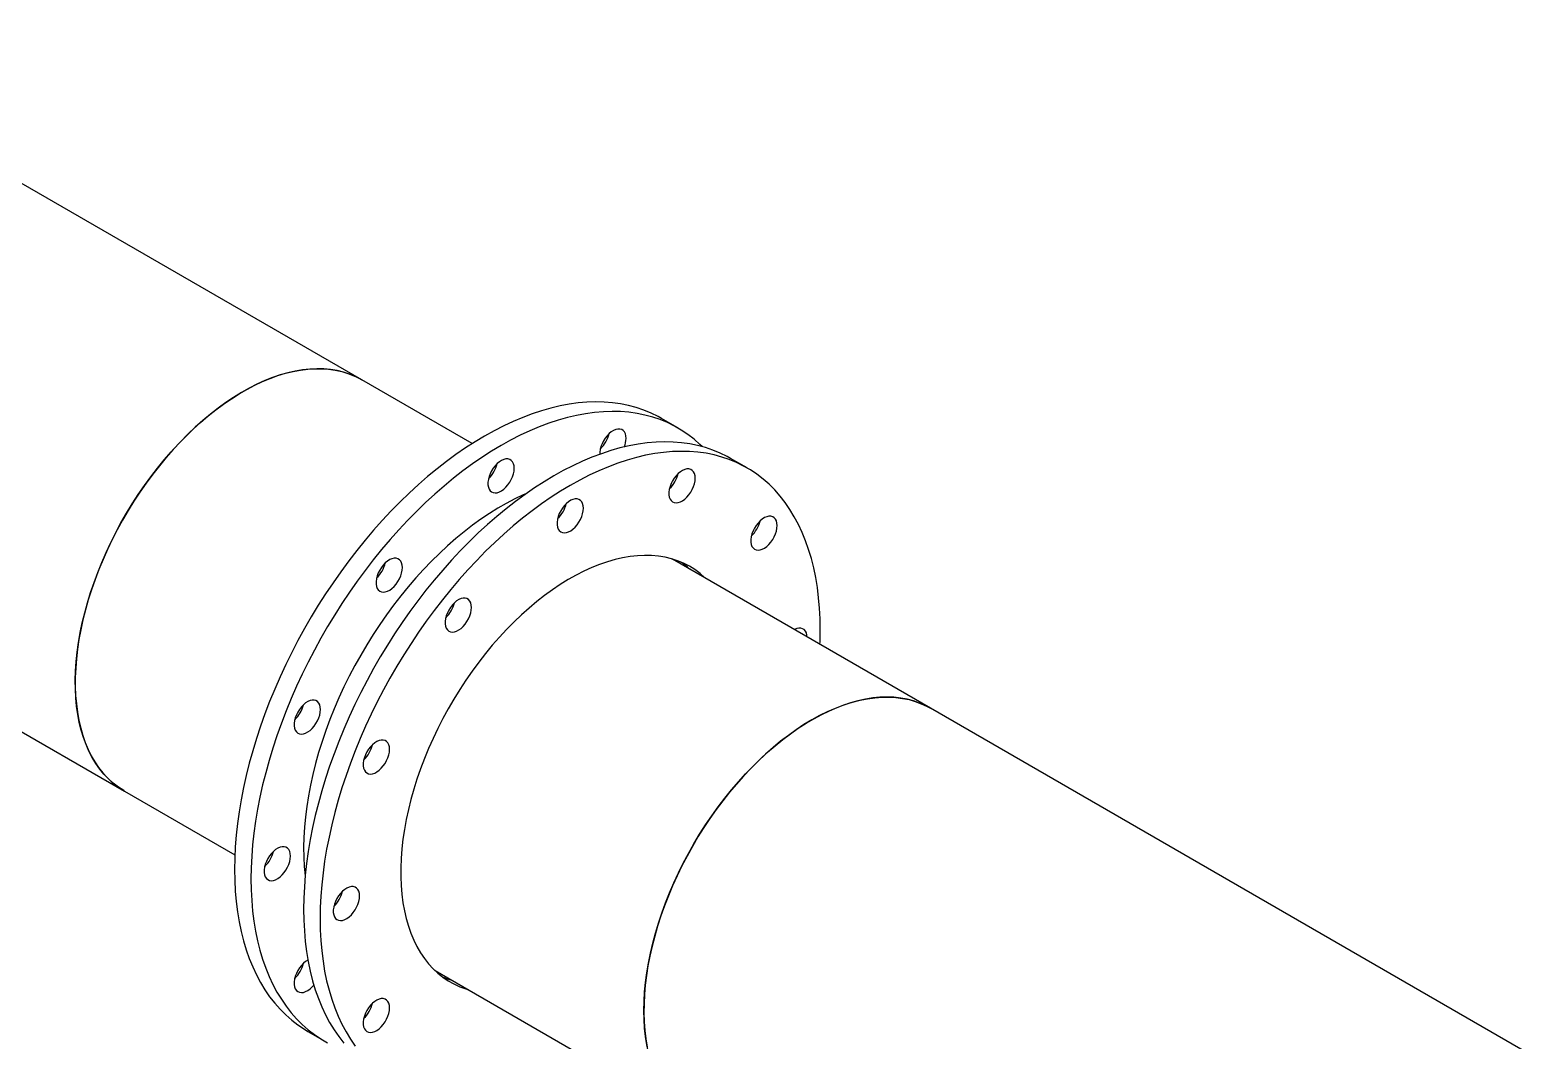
# Model space of a CAD drawing. Header units: inches. Extents: x -375 to 644, y -327 to 278.
# Drawn here: x -241.11 to -200.66, y 113.68 to 140.82 of the extents above; entities that cross this region are included whole.
import ezdxf

# ---------------------------------------------------------------- set-up
doc = ezdxf.new("R2010")
doc.units = ezdxf.units.IN
doc.header["$MEASUREMENT"] = 0

msp = doc.modelspace()

# ---------------------------------------------------------------- linework, layer by layer
at = {"color": 7, "linetype": 'Continuous', "lineweight": 25}
for p, q in [((-232.2, 131.431), (-248.464, 140.82)), ((-229.235, 129.719), (-232.2, 131.431)), ((-223.708, 130.137), (-224.15, 130.392)), ((-221.852, 129.066), (-222.294, 129.321)), ((-223.871, 126.623), (-223.857, 126.614)), ((-216.927, 122.614), (-223.857, 126.614)), ((-246.582, 125.011), (-238.575, 120.389)), ((-200.663, 113.225), (-216.927, 122.614)), ((-238.575, 120.389), (-235.609, 118.677)), ((-230.231, 115.572), (-230.246, 115.581)), ((-230.231, 115.572), (-223.301, 111.572)), ((-233.65, 113.937), (-233.208, 113.682))]:
    msp.add_line(p, q, dxfattribs=at)
at = {"color": 7, "linetype": 'Continuous', "lineweight": 25, "flags": 128}
for points in [[(-238.575, 120.389), (-238.594, 120.4), (-238.738, 120.493), (-238.874, 120.598), (-239.003, 120.714), (-239.125, 120.842), (-239.238, 120.98), (-239.343, 121.13), (-239.439, 121.289), (-239.527, 121.459), (-239.605, 121.638), (-239.675, 121.826), (-239.735, 122.024), (-239.786, 122.23), (-239.827, 122.443), (-239.859, 122.665), (-239.881, 122.893), (-239.893, 123.128), (-239.895, 123.368), (-239.888, 123.615), (-239.871, 123.866), (-239.844, 124.122), (-239.808, 124.381), (-239.762, 124.644), (-239.706, 124.91), (-239.641, 125.178), (-239.567, 125.447), (-239.484, 125.718), (-239.392, 125.988), (-239.292, 126.259), (-239.182, 126.529), (-239.065, 126.798), (-238.94, 127.064), (-238.807, 127.328), (-238.667, 127.589), (-238.519, 127.847), (-238.365, 128.1), (-238.204, 128.348), (-238.037, 128.592), (-237.865, 128.829), (-237.687, 129.06), (-237.504, 129.284), (-237.317, 129.501), (-237.125, 129.711), (-236.929, 129.911), (-236.731, 130.104), (-236.529, 130.287), (-236.325, 130.461), (-236.119, 130.624), (-235.911, 130.778), (-235.702, 130.921), (-235.493, 131.053), (-235.283, 131.175), (-235.073, 131.284), (-234.864, 131.382), (-234.657, 131.469), (-234.45, 131.543), (-234.246, 131.605), (-234.045, 131.654), (-233.846, 131.692), (-233.651, 131.716), (-233.459, 131.728), (-233.271, 131.728), (-233.089, 131.715), (-232.911, 131.689), (-232.738, 131.651), (-232.571, 131.6), (-232.411, 131.537), (-232.256, 131.462), (-232.2, 131.431)], [(-232.2, 131.431), (-232.214, 131.439), (-232.366, 131.517), (-232.525, 131.584), (-232.69, 131.638), (-232.861, 131.679), (-233.037, 131.709), (-233.219, 131.725), (-233.405, 131.729), (-233.596, 131.721), (-233.79, 131.7), (-233.988, 131.666), (-234.189, 131.62), (-234.392, 131.562), (-234.598, 131.491), (-234.805, 131.408), (-235.014, 131.313), (-235.223, 131.207), (-235.433, 131.089), (-235.643, 130.96), (-235.852, 130.82), (-236.06, 130.669), (-236.266, 130.508), (-236.471, 130.337), (-236.674, 130.157), (-236.873, 129.967), (-237.07, 129.769), (-237.262, 129.562), (-237.451, 129.347), (-237.635, 129.125), (-237.815, 128.896), (-237.989, 128.66), (-238.157, 128.418), (-238.32, 128.171), (-238.476, 127.919), (-238.625, 127.663), (-238.768, 127.403), (-238.903, 127.14), (-239.03, 126.874), (-239.15, 126.606), (-239.261, 126.336), (-239.364, 126.065), (-239.459, 125.795), (-239.545, 125.524), (-239.621, 125.254), (-239.689, 124.986), (-239.747, 124.72), (-239.795, 124.456), (-239.835, 124.195), (-239.864, 123.938), (-239.884, 123.686), (-239.894, 123.438), (-239.894, 123.196), (-239.885, 122.959), (-239.866, 122.729), (-239.837, 122.506), (-239.798, 122.29), (-239.75, 122.082), (-239.693, 121.882), (-239.626, 121.691), (-239.55, 121.509), (-239.465, 121.336), (-239.371, 121.174), (-239.269, 121.022), (-239.158, 120.88), (-239.039, 120.749), (-238.912, 120.63), (-238.777, 120.522), (-238.635, 120.425), (-238.575, 120.389)], [(-224.15, 130.392), (-224.242, 130.443), (-224.431, 130.536), (-224.626, 130.617), (-224.828, 130.685), (-225.035, 130.741), (-225.249, 130.784), (-225.467, 130.814), (-225.691, 130.832), (-225.919, 130.837), (-226.152, 130.829), (-226.389, 130.809), (-226.629, 130.776), (-226.873, 130.73), (-227.12, 130.672), (-227.369, 130.601), (-227.621, 130.518), (-227.875, 130.423), (-228.13, 130.315), (-228.386, 130.196), (-228.643, 130.065), (-228.9, 129.922), (-229.157, 129.768), (-229.414, 129.602), (-229.67, 129.426), (-229.925, 129.239), (-230.179, 129.042), (-230.431, 128.834), (-230.68, 128.617), (-230.927, 128.39), (-231.171, 128.154), (-231.411, 127.91), (-231.648, 127.657), (-231.881, 127.396), (-232.109, 127.127), (-232.333, 126.851), (-232.551, 126.568), (-232.765, 126.278), (-232.972, 125.983), (-233.174, 125.682), (-233.369, 125.376), (-233.558, 125.065), (-233.74, 124.75), (-233.915, 124.431), (-234.082, 124.108), (-234.242, 123.783), (-234.394, 123.456), (-234.538, 123.126), (-234.674, 122.795), (-234.801, 122.464), (-234.92, 122.131), (-235.03, 121.799), (-235.13, 121.468), (-235.222, 121.137), (-235.304, 120.808), (-235.377, 120.481), (-235.441, 120.156), (-235.495, 119.835), (-235.539, 119.516), (-235.573, 119.202), (-235.598, 118.892), (-235.613, 118.587), (-235.617, 118.287), (-235.613, 117.993), (-235.598, 117.704), (-235.573, 117.423), (-235.539, 117.148), (-235.495, 116.881), (-235.441, 116.621), (-235.377, 116.37), (-235.304, 116.127), (-235.222, 115.893), (-235.13, 115.668), (-235.03, 115.453), (-234.92, 115.247), (-234.801, 115.052), (-234.674, 114.867), (-234.538, 114.693), (-234.394, 114.53), (-234.242, 114.378), (-234.082, 114.238), (-233.915, 114.109), (-233.74, 113.992), (-233.65, 113.937)], [(-223.054, 129.637), (-223.116, 129.696), (-223.276, 129.837), (-223.443, 129.966), (-223.618, 130.083), (-223.8, 130.188), (-223.989, 130.281), (-224.184, 130.361), (-224.386, 130.43), (-224.593, 130.485), (-224.807, 130.529), (-225.025, 130.559), (-225.249, 130.577), (-225.477, 130.582), (-225.71, 130.574), (-225.947, 130.554), (-226.187, 130.521), (-226.431, 130.475), (-226.678, 130.417), (-226.927, 130.346), (-227.179, 130.263), (-227.433, 130.168), (-227.688, 130.06), (-227.944, 129.941), (-228.201, 129.81), (-228.458, 129.667), (-228.715, 129.512), (-228.972, 129.347), (-229.228, 129.171), (-229.483, 128.984), (-229.737, 128.787), (-229.989, 128.579), (-230.238, 128.362), (-230.485, 128.135), (-230.729, 127.899), (-230.969, 127.655), (-231.206, 127.402), (-231.439, 127.141), (-231.667, 126.872), (-231.891, 126.596), (-232.109, 126.313), (-232.323, 126.023), (-232.53, 125.728), (-232.732, 125.427), (-232.927, 125.121), (-233.116, 124.81), (-233.298, 124.494), (-233.473, 124.176), (-233.641, 123.853), (-233.8, 123.528), (-233.952, 123.201), (-234.096, 122.871), (-234.232, 122.54), (-234.359, 122.209), (-234.478, 121.876), (-234.588, 121.544), (-234.689, 121.213), (-234.78, 120.882), (-234.862, 120.553), (-234.935, 120.226), (-234.999, 119.901), (-235.053, 119.579), (-235.097, 119.261), (-235.131, 118.947), (-235.156, 118.637), (-235.171, 118.332), (-235.176, 118.032), (-235.171, 117.737), (-235.156, 117.449), (-235.131, 117.168), (-235.097, 116.893), (-235.053, 116.626), (-234.999, 116.366), (-234.935, 116.115), (-234.862, 115.872), (-234.78, 115.638), (-234.689, 115.413), (-234.588, 115.198), (-234.478, 114.992), (-234.359, 114.797), (-234.232, 114.612), (-234.096, 114.438), (-233.952, 114.275), (-233.8, 114.123), (-233.641, 113.982), (-233.473, 113.853), (-233.298, 113.736), (-233.116, 113.631)], [(-225.099, 129.859), (-225.104, 129.925), (-225.119, 129.984), (-225.144, 130.032), (-225.178, 130.07), (-225.219, 130.097), (-225.267, 130.11), (-225.321, 130.11), (-225.378, 130.097), (-225.438, 130.072), (-225.498, 130.034), (-225.556, 129.986), (-225.612, 129.928), (-225.663, 129.862), (-225.708, 129.79), (-225.746, 129.715), (-225.775, 129.637), (-225.795, 129.561), (-225.805, 129.486), (-225.806, 129.432)], [(-222.294, 129.321), (-222.386, 129.371), (-222.574, 129.464), (-222.77, 129.545), (-222.971, 129.613), (-223.179, 129.669), (-223.392, 129.712), (-223.611, 129.743), (-223.835, 129.76), (-224.063, 129.766), (-224.296, 129.758), (-224.533, 129.738), (-224.773, 129.705), (-225.017, 129.659), (-225.264, 129.601), (-225.513, 129.53), (-225.765, 129.447), (-226.018, 129.351), (-226.273, 129.244), (-226.53, 129.124), (-226.787, 128.993), (-227.044, 128.85), (-227.301, 128.696), (-227.558, 128.531), (-227.814, 128.354), (-228.069, 128.167), (-228.323, 127.97), (-228.574, 127.763), (-228.824, 127.545), (-229.071, 127.319), (-229.314, 127.083), (-229.555, 126.838), (-229.792, 126.585), (-230.025, 126.324), (-230.253, 126.055), (-230.477, 125.779), (-230.695, 125.496), (-230.909, 125.207), (-231.116, 124.911), (-231.318, 124.61), (-231.513, 124.304), (-231.702, 123.993), (-231.884, 123.678), (-232.059, 123.359), (-232.226, 123.037), (-232.386, 122.712), (-232.538, 122.384), (-232.682, 122.055), (-232.818, 121.724), (-232.945, 121.392), (-233.064, 121.06), (-233.174, 120.728), (-233.274, 120.396), (-233.366, 120.066), (-233.448, 119.736), (-233.521, 119.409), (-233.585, 119.085), (-233.638, 118.763), (-233.683, 118.445), (-233.717, 118.13), (-233.742, 117.82), (-233.756, 117.515), (-233.761, 117.215), (-233.756, 116.921), (-233.742, 116.633), (-233.717, 116.351), (-233.683, 116.077), (-233.638, 115.809), (-233.585, 115.55), (-233.521, 115.298), (-233.448, 115.055), (-233.366, 114.821), (-233.274, 114.597), (-233.174, 114.381), (-233.064, 114.176), (-232.945, 113.981), (-232.818, 113.796), (-232.682, 113.622)], [(-219.884, 124.716), (-219.889, 125.01), (-219.904, 125.298), (-219.929, 125.58), (-219.963, 125.855), (-220.007, 126.122), (-220.061, 126.381), (-220.124, 126.633), (-220.197, 126.876), (-220.28, 127.11), (-220.371, 127.335), (-220.472, 127.55), (-220.582, 127.755), (-220.7, 127.951), (-220.828, 128.135), (-220.963, 128.31), (-221.107, 128.473), (-221.259, 128.625), (-221.419, 128.765), (-221.587, 128.894), (-221.762, 129.011), (-221.944, 129.116), (-222.133, 129.209), (-222.328, 129.29), (-222.53, 129.358), (-222.737, 129.414), (-222.95, 129.457), (-223.169, 129.488), (-223.393, 129.505), (-223.621, 129.51), (-223.854, 129.503), (-224.091, 129.482), (-224.331, 129.449), (-224.575, 129.404), (-224.822, 129.345), (-225.071, 129.275), (-225.323, 129.192), (-225.576, 129.096), (-225.831, 128.989), (-226.088, 128.869), (-226.345, 128.738), (-226.602, 128.595), (-226.859, 128.441), (-227.116, 128.276), (-227.372, 128.099), (-227.627, 127.912), (-227.881, 127.715), (-228.132, 127.508), (-228.382, 127.29), (-228.629, 127.064), (-228.873, 126.828), (-229.113, 126.583), (-229.35, 126.33), (-229.583, 126.069), (-229.811, 125.8), (-230.035, 125.524), (-230.253, 125.241), (-230.467, 124.952), (-230.674, 124.656), (-230.876, 124.355), (-231.071, 124.049), (-231.26, 123.738), (-231.442, 123.423), (-231.617, 123.104), (-231.784, 122.782), (-231.944, 122.457), (-232.096, 122.129), (-232.24, 121.8), (-232.376, 121.469), (-232.503, 121.137), (-232.622, 120.805), (-232.732, 120.473), (-232.832, 120.141), (-232.924, 119.81), (-233.006, 119.481), (-233.079, 119.154), (-233.143, 118.83), (-233.197, 118.508), (-233.241, 118.19), (-233.275, 117.875), (-233.3, 117.565), (-233.314, 117.26), (-233.319, 116.96), (-233.314, 116.666), (-233.3, 116.378), (-233.275, 116.096), (-233.241, 115.821), (-233.197, 115.554), (-233.143, 115.295), (-233.079, 115.043), (-233.006, 114.8), (-232.924, 114.566), (-232.832, 114.342), (-232.732, 114.126), (-232.622, 113.921), (-232.503, 113.725), (-232.376, 113.541)], [(-228.104, 129.054), (-228.11, 129.12), (-228.125, 129.179), (-228.149, 129.227), (-228.183, 129.265), (-228.224, 129.292), (-228.273, 129.305), (-228.326, 129.305), (-228.384, 129.292), (-228.443, 129.267), (-228.503, 129.229), (-228.562, 129.181), (-228.617, 129.123), (-228.668, 129.057), (-228.713, 128.985), (-228.751, 128.91), (-228.78, 128.832), (-228.8, 128.756), (-228.81, 128.681), (-228.81, 128.612), (-228.8, 128.55), (-228.78, 128.496), (-228.751, 128.452), (-228.713, 128.42), (-228.668, 128.401), (-228.617, 128.394), (-228.562, 128.4), (-228.503, 128.419), (-228.443, 128.451), (-228.384, 128.494), (-228.326, 128.547), (-228.273, 128.61), (-228.224, 128.679), (-228.183, 128.752), (-228.149, 128.829), (-228.125, 128.907), (-228.11, 128.982), (-228.104, 129.054)], [(-223.243, 128.788), (-223.248, 128.854), (-223.263, 128.912), (-223.288, 128.961), (-223.322, 128.999), (-223.363, 129.025), (-223.411, 129.038), (-223.465, 129.039), (-223.522, 129.026), (-223.582, 129), (-223.642, 128.963), (-223.7, 128.914), (-223.756, 128.856), (-223.807, 128.791), (-223.852, 128.719), (-223.89, 128.643), (-223.919, 128.566), (-223.939, 128.489), (-223.949, 128.415), (-223.949, 128.346), (-223.939, 128.283), (-223.919, 128.229), (-223.89, 128.186), (-223.852, 128.154), (-223.807, 128.134), (-223.756, 128.127), (-223.7, 128.134), (-223.642, 128.153), (-223.582, 128.184), (-223.522, 128.228), (-223.465, 128.281), (-223.411, 128.343), (-223.363, 128.412), (-223.322, 128.486), (-223.288, 128.563), (-223.263, 128.64), (-223.248, 128.716), (-223.243, 128.788)], [(-227.794, 128.369), (-227.862, 128.339), (-228.089, 128.232), (-228.317, 128.113), (-228.545, 127.983), (-228.773, 127.841), (-229.001, 127.688), (-229.227, 127.525), (-229.452, 127.351), (-229.675, 127.168), (-229.896, 126.974), (-230.114, 126.771), (-230.33, 126.559), (-230.541, 126.339), (-230.749, 126.11), (-230.953, 125.873), (-231.152, 125.63), (-231.346, 125.379), (-231.535, 125.122), (-231.718, 124.859), (-231.895, 124.59), (-232.065, 124.316), (-232.229, 124.038), (-232.386, 123.757), (-232.536, 123.471), (-232.678, 123.183), (-232.812, 122.892), (-232.938, 122.6), (-233.056, 122.306), (-233.166, 122.012), (-233.266, 121.717), (-233.358, 121.423), (-233.441, 121.13), (-233.514, 120.838), (-233.579, 120.548), (-233.633, 120.26), (-233.678, 119.976), (-233.714, 119.695), (-233.739, 119.418), (-233.755, 119.146), (-233.761, 118.879), (-233.758, 118.618), (-233.744, 118.363), (-233.721, 118.114), (-233.719, 118.104)], [(-226.248, 127.983), (-226.253, 128.049), (-226.269, 128.107), (-226.293, 128.156), (-226.327, 128.194), (-226.368, 128.22), (-226.417, 128.233), (-226.47, 128.234), (-226.527, 128.221), (-226.587, 128.195), (-226.647, 128.158), (-226.705, 128.109), (-226.761, 128.051), (-226.812, 127.986), (-226.857, 127.914), (-226.895, 127.838), (-226.924, 127.761), (-226.944, 127.684), (-226.954, 127.61), (-226.954, 127.541), (-226.944, 127.478), (-226.924, 127.424), (-226.895, 127.381), (-226.857, 127.349), (-226.812, 127.329), (-226.761, 127.322), (-226.705, 127.329), (-226.647, 127.348), (-226.587, 127.379), (-226.527, 127.423), (-226.47, 127.476), (-226.417, 127.538), (-226.368, 127.607), (-226.327, 127.681), (-226.293, 127.758), (-226.269, 127.835), (-226.253, 127.911), (-226.248, 127.983)], [(-221.043, 127.517), (-221.048, 127.583), (-221.063, 127.642), (-221.088, 127.691), (-221.122, 127.729), (-221.163, 127.755), (-221.211, 127.768), (-221.265, 127.768), (-221.322, 127.755), (-221.382, 127.73), (-221.442, 127.692), (-221.5, 127.644), (-221.556, 127.586), (-221.607, 127.52), (-221.652, 127.448), (-221.69, 127.373), (-221.719, 127.295), (-221.739, 127.219), (-221.749, 127.144), (-221.749, 127.075), (-221.739, 127.013), (-221.719, 126.959), (-221.69, 126.916), (-221.652, 126.883), (-221.607, 126.864), (-221.556, 126.857), (-221.5, 126.863), (-221.442, 126.882), (-221.382, 126.914), (-221.322, 126.957), (-221.265, 127.01), (-221.211, 127.073), (-221.163, 127.142), (-221.122, 127.216), (-221.088, 127.292), (-221.063, 127.37), (-221.048, 127.445), (-221.043, 127.517)], [(-231.11, 126.39), (-231.115, 126.456), (-231.13, 126.514), (-231.155, 126.563), (-231.188, 126.601), (-231.23, 126.627), (-231.278, 126.64), (-231.331, 126.64), (-231.389, 126.628), (-231.448, 126.602), (-231.508, 126.564), (-231.567, 126.516), (-231.622, 126.458), (-231.673, 126.392), (-231.718, 126.321), (-231.756, 126.245), (-231.785, 126.168), (-231.805, 126.091), (-231.816, 126.017), (-231.816, 125.947), (-231.805, 125.885), (-231.785, 125.831), (-231.756, 125.788), (-231.718, 125.756), (-231.673, 125.736), (-231.622, 125.729), (-231.567, 125.735), (-231.508, 125.755), (-231.448, 125.786), (-231.389, 125.829), (-231.331, 125.883), (-231.278, 125.945), (-231.23, 126.014), (-231.188, 126.088), (-231.155, 126.165), (-231.13, 126.242), (-231.115, 126.318), (-231.11, 126.39)], [(-222.958, 126.096), (-222.981, 126.117), (-223.113, 126.232), (-223.253, 126.335), (-223.401, 126.426), (-223.555, 126.505), (-223.716, 126.572), (-223.883, 126.626), (-224.055, 126.668), (-224.234, 126.697), (-224.417, 126.713), (-224.606, 126.717), (-224.798, 126.708), (-224.995, 126.686), (-225.195, 126.652), (-225.398, 126.605), (-225.603, 126.545), (-225.811, 126.473), (-226.021, 126.389), (-226.231, 126.293), (-226.443, 126.185), (-226.655, 126.066), (-226.867, 125.935), (-227.078, 125.793), (-227.288, 125.64), (-227.497, 125.477), (-227.704, 125.304), (-227.908, 125.122), (-228.109, 124.93), (-228.308, 124.729), (-228.502, 124.52), (-228.693, 124.302), (-228.879, 124.078), (-229.06, 123.846), (-229.235, 123.608), (-229.405, 123.363), (-229.569, 123.114), (-229.727, 122.859), (-229.878, 122.6), (-230.021, 122.337), (-230.157, 122.071), (-230.286, 121.802), (-230.406, 121.531), (-230.519, 121.259), (-230.623, 120.986), (-230.718, 120.712), (-230.804, 120.439), (-230.881, 120.166), (-230.949, 119.895), (-231.007, 119.626), (-231.056, 119.36), (-231.095, 119.097), (-231.125, 118.837), (-231.145, 118.582), (-231.154, 118.332), (-231.154, 118.088), (-231.145, 117.849), (-231.125, 117.617), (-231.095, 117.391), (-231.056, 117.173), (-231.007, 116.963), (-230.949, 116.762), (-230.881, 116.569), (-230.804, 116.386), (-230.718, 116.212), (-230.623, 116.048), (-230.519, 115.895), (-230.406, 115.752), (-230.286, 115.62), (-230.157, 115.5), (-230.021, 115.391), (-229.878, 115.294), (-229.727, 115.209), (-229.569, 115.136), (-229.405, 115.076), (-229.333, 115.054)], [(-229.254, 125.318), (-229.259, 125.384), (-229.274, 125.442), (-229.298, 125.491), (-229.332, 125.529), (-229.374, 125.555), (-229.422, 125.569), (-229.475, 125.569), (-229.533, 125.556), (-229.592, 125.53), (-229.652, 125.493), (-229.711, 125.445), (-229.766, 125.387), (-229.817, 125.321), (-229.862, 125.249), (-229.9, 125.173), (-229.929, 125.096), (-229.949, 125.019), (-229.959, 124.945), (-229.959, 124.876), (-229.949, 124.814), (-229.929, 124.76), (-229.9, 124.716), (-229.862, 124.684), (-229.817, 124.664), (-229.766, 124.657), (-229.711, 124.664), (-229.652, 124.683), (-229.592, 124.715), (-229.533, 124.758), (-229.475, 124.811), (-229.422, 124.873), (-229.374, 124.942), (-229.332, 125.016), (-229.298, 125.093), (-229.274, 125.17), (-229.259, 125.246), (-229.254, 125.318)], [(-220.238, 124.525), (-220.243, 124.578), (-220.258, 124.636), (-220.283, 124.685), (-220.316, 124.723), (-220.358, 124.749), (-220.406, 124.762), (-220.46, 124.763), (-220.517, 124.75), (-220.576, 124.724), (-220.58, 124.723)], [(-219.893, 124.326), (-219.889, 124.416), (-219.884, 124.716)], [(-233.31, 122.579), (-233.315, 122.645), (-233.33, 122.703), (-233.355, 122.752), (-233.388, 122.79), (-233.43, 122.816), (-233.478, 122.83), (-233.531, 122.83), (-233.589, 122.817), (-233.648, 122.792), (-233.708, 122.754), (-233.767, 122.706), (-233.822, 122.648), (-233.873, 122.582), (-233.918, 122.51), (-233.956, 122.435), (-233.985, 122.357), (-234.005, 122.28), (-234.015, 122.206), (-234.015, 122.137), (-234.005, 122.075), (-233.985, 122.021), (-233.956, 121.977), (-233.918, 121.945), (-233.873, 121.925), (-233.822, 121.919), (-233.767, 121.925), (-233.708, 121.944), (-233.648, 121.976), (-233.589, 122.019), (-233.531, 122.072), (-233.478, 122.134), (-233.43, 122.203), (-233.388, 122.277), (-233.355, 122.354), (-233.33, 122.431), (-233.315, 122.507), (-233.31, 122.579)], [(-224.617, 114.744), (-224.602, 114.994), (-224.577, 115.249), (-224.543, 115.508), (-224.499, 115.77), (-224.445, 116.035), (-224.383, 116.303), (-224.31, 116.572), (-224.229, 116.842), (-224.139, 117.113), (-224.04, 117.384), (-223.933, 117.654), (-223.818, 117.923), (-223.694, 118.19), (-223.563, 118.454), (-223.424, 118.716), (-223.278, 118.974), (-223.125, 119.229), (-222.966, 119.478), (-222.8, 119.723), (-222.629, 119.961), (-222.452, 120.194), (-222.27, 120.42), (-222.084, 120.638), (-221.893, 120.849), (-221.698, 121.052), (-221.5, 121.246), (-221.299, 121.431), (-221.096, 121.607), (-220.89, 121.773), (-220.682, 121.929), (-220.474, 122.074), (-220.264, 122.209), (-220.054, 122.332), (-219.845, 122.444), (-219.636, 122.545), (-219.428, 122.634), (-219.221, 122.711), (-219.017, 122.775), (-218.814, 122.827), (-218.615, 122.867), (-218.419, 122.895), (-218.226, 122.91), (-218.038, 122.912), (-217.854, 122.901), (-217.675, 122.878), (-217.501, 122.843), (-217.333, 122.795), (-217.171, 122.735), (-217.015, 122.662), (-216.927, 122.614)], [(-216.927, 122.614), (-217.059, 122.684), (-217.217, 122.753), (-217.38, 122.81), (-217.55, 122.854), (-217.725, 122.886), (-217.906, 122.906), (-218.091, 122.912), (-218.281, 122.907), (-218.474, 122.888), (-218.671, 122.857), (-218.872, 122.814), (-219.075, 122.758), (-219.28, 122.69), (-219.487, 122.61), (-219.695, 122.518), (-219.904, 122.414), (-220.114, 122.298)], [(-220.114, 122.298), (-220.324, 122.172), (-220.533, 122.034), (-220.742, 121.885), (-220.949, 121.727), (-221.154, 121.558), (-221.357, 121.379), (-221.557, 121.192), (-221.754, 120.995), (-221.948, 120.79), (-222.137, 120.577), (-222.323, 120.356), (-222.503, 120.128), (-222.678, 119.894), (-222.848, 119.654), (-223.012, 119.408), (-223.169, 119.157), (-223.32, 118.901), (-223.464, 118.642), (-223.601, 118.379), (-223.73, 118.114), (-223.851, 117.846), (-223.965, 117.577), (-224.069, 117.307), (-224.166, 117.036), (-224.253, 116.765), (-224.332, 116.495), (-224.401, 116.226), (-224.462, 115.96), (-224.512, 115.695), (-224.553, 115.434), (-224.585, 115.176), (-224.607, 114.923), (-224.619, 114.674), (-224.622, 114.43), (-224.614, 114.192), (-224.597, 113.961), (-224.571, 113.736), (-224.534, 113.518)], [(-231.453, 121.508), (-231.459, 121.574), (-231.474, 121.632), (-231.498, 121.681), (-231.532, 121.719), (-231.573, 121.745), (-231.622, 121.758), (-231.675, 121.758), (-231.733, 121.746), (-231.792, 121.72), (-231.852, 121.683), (-231.911, 121.634), (-231.966, 121.576), (-232.017, 121.51), (-232.062, 121.439), (-232.1, 121.363), (-232.129, 121.286), (-232.149, 121.209), (-232.159, 121.135), (-232.159, 121.065), (-232.149, 121.003), (-232.129, 120.949), (-232.1, 120.906), (-232.062, 120.874), (-232.017, 120.854), (-231.966, 120.847), (-231.911, 120.853), (-231.852, 120.873), (-231.792, 120.904), (-231.733, 120.947), (-231.675, 121.001), (-231.622, 121.063), (-231.573, 121.132), (-231.532, 121.206), (-231.498, 121.283), (-231.474, 121.36), (-231.459, 121.436), (-231.453, 121.508)], [(-234.115, 118.644), (-234.12, 118.71), (-234.135, 118.768), (-234.16, 118.817), (-234.193, 118.855), (-234.235, 118.881), (-234.283, 118.895), (-234.337, 118.895), (-234.394, 118.882), (-234.453, 118.856), (-234.513, 118.819), (-234.572, 118.77), (-234.628, 118.713), (-234.679, 118.647), (-234.724, 118.575), (-234.761, 118.499), (-234.791, 118.422), (-234.811, 118.345), (-234.821, 118.271), (-234.821, 118.202), (-234.811, 118.139), (-234.791, 118.086), (-234.761, 118.042), (-234.724, 118.01), (-234.679, 117.99), (-234.628, 117.983), (-234.572, 117.99), (-234.513, 118.009), (-234.453, 118.041), (-234.394, 118.084), (-234.337, 118.137), (-234.283, 118.199), (-234.235, 118.268), (-234.193, 118.342), (-234.16, 118.419), (-234.135, 118.496), (-234.12, 118.572), (-234.115, 118.644)], [(-232.259, 117.572), (-232.264, 117.638), (-232.279, 117.697), (-232.304, 117.746), (-232.337, 117.784), (-232.379, 117.81), (-232.427, 117.823), (-232.48, 117.823), (-232.538, 117.81), (-232.597, 117.785), (-232.657, 117.747), (-232.716, 117.699), (-232.771, 117.641), (-232.823, 117.575), (-232.868, 117.503), (-232.905, 117.428), (-232.934, 117.35), (-232.954, 117.274), (-232.965, 117.2), (-232.965, 117.13), (-232.954, 117.068), (-232.934, 117.014), (-232.905, 116.971), (-232.868, 116.938), (-232.823, 116.919), (-232.771, 116.912), (-232.716, 116.918), (-232.657, 116.937), (-232.597, 116.969), (-232.538, 117.012), (-232.48, 117.066), (-232.427, 117.128), (-232.379, 117.197), (-232.337, 117.271), (-232.304, 117.347), (-232.279, 117.425), (-232.264, 117.5), (-232.259, 117.572)], [(-233.646, 115.852), (-233.648, 115.851), (-233.708, 115.813), (-233.767, 115.765), (-233.822, 115.707), (-233.873, 115.641), (-233.918, 115.57), (-233.956, 115.494), (-233.985, 115.417), (-234.005, 115.34), (-234.015, 115.266), (-234.015, 115.196), (-234.005, 115.134), (-233.985, 115.08), (-233.956, 115.037), (-233.918, 115.005), (-233.873, 114.985), (-233.822, 114.978), (-233.767, 114.984), (-233.708, 115.004), (-233.648, 115.035), (-233.589, 115.078), (-233.531, 115.132), (-233.488, 115.181)], [(-231.453, 114.567), (-231.459, 114.633), (-231.474, 114.691), (-231.498, 114.74), (-231.532, 114.778), (-231.573, 114.804), (-231.622, 114.818), (-231.675, 114.818), (-231.733, 114.805), (-231.792, 114.779), (-231.852, 114.742), (-231.911, 114.693), (-231.966, 114.636), (-232.017, 114.57), (-232.062, 114.498), (-232.1, 114.422), (-232.129, 114.345), (-232.149, 114.268), (-232.159, 114.194), (-232.159, 114.125), (-232.149, 114.062), (-232.129, 114.009), (-232.1, 113.965), (-232.062, 113.933), (-232.017, 113.913), (-231.966, 113.906), (-231.911, 113.913), (-231.852, 113.932), (-231.792, 113.964), (-231.733, 114.007), (-231.675, 114.06), (-231.622, 114.122), (-231.573, 114.191), (-231.532, 114.265), (-231.498, 114.342), (-231.474, 114.419), (-231.459, 114.495), (-231.453, 114.567)], [(-223.301, 111.572), (-223.434, 111.655), (-223.572, 111.757), (-223.703, 111.871), (-223.826, 111.996), (-223.941, 112.132), (-224.048, 112.279), (-224.146, 112.437), (-224.235, 112.604), (-224.316, 112.781), (-224.387, 112.968), (-224.449, 113.163), (-224.502, 113.367), (-224.545, 113.579), (-224.579, 113.799), (-224.603, 114.026), (-224.617, 114.259), (-224.622, 114.499), (-224.617, 114.744)]]:
    msp.add_lwpolyline(points, dxfattribs=at)
at = {"color": 7, "linetype": 'Continuous', "lineweight": 25}
for centre, radius, start, end in [((-226.355, 130.176), 0.82, 313.4361, 346.5693), ((-225.766, 129.875), 0.666, 338.4154, 358.6407), ((-229.36, 129.371), 0.82, 313.4361, 346.5693), ((-224.499, 129.104), 0.82, 313.4361, 346.5693), ((-227.504, 128.299), 0.82, 313.4361, 346.5693), ((-222.299, 127.834), 0.82, 313.4361, 346.5693), ((-232.365, 126.706), 0.82, 313.4361, 346.5693), ((-224.943, 124.75), 2.223, 46.0526, 53.1799), ((-230.509, 125.635), 0.82, 313.4361, 346.5693), ((-234.565, 122.896), 0.82, 313.4361, 346.5693), ((-232.709, 121.824), 0.82, 313.4361, 346.5693), ((-235.37, 118.961), 0.82, 313.4361, 346.5693), ((-233.514, 117.889), 0.82, 313.4361, 346.5693), ((-234.565, 115.955), 0.82, 313.4361, 346.5693), ((-229.162, 117.44), 2.218, 246.8169, 253.9613), ((-232.709, 114.884), 0.82, 313.4361, 346.5693)]:
    msp.add_arc(centre, radius, start, end, dxfattribs=at)

doc.saveas('drawing.dxf')
